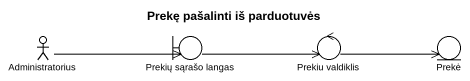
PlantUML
@startuml
title Prekę pašalinti iš parduotuvės
actor Administratorius
boundary "Prekių sąrašo langas" as Prekių_sąrašo_langas
control "Prekiu valdiklis" as Prekiu_valdiklis
entity Prekė
Administratorius -right-> Prekių_sąrašo_langas
Prekių_sąrašo_langas -right-> Prekiu_valdiklis
Prekiu_valdiklis -right-> Prekė
@enduml
